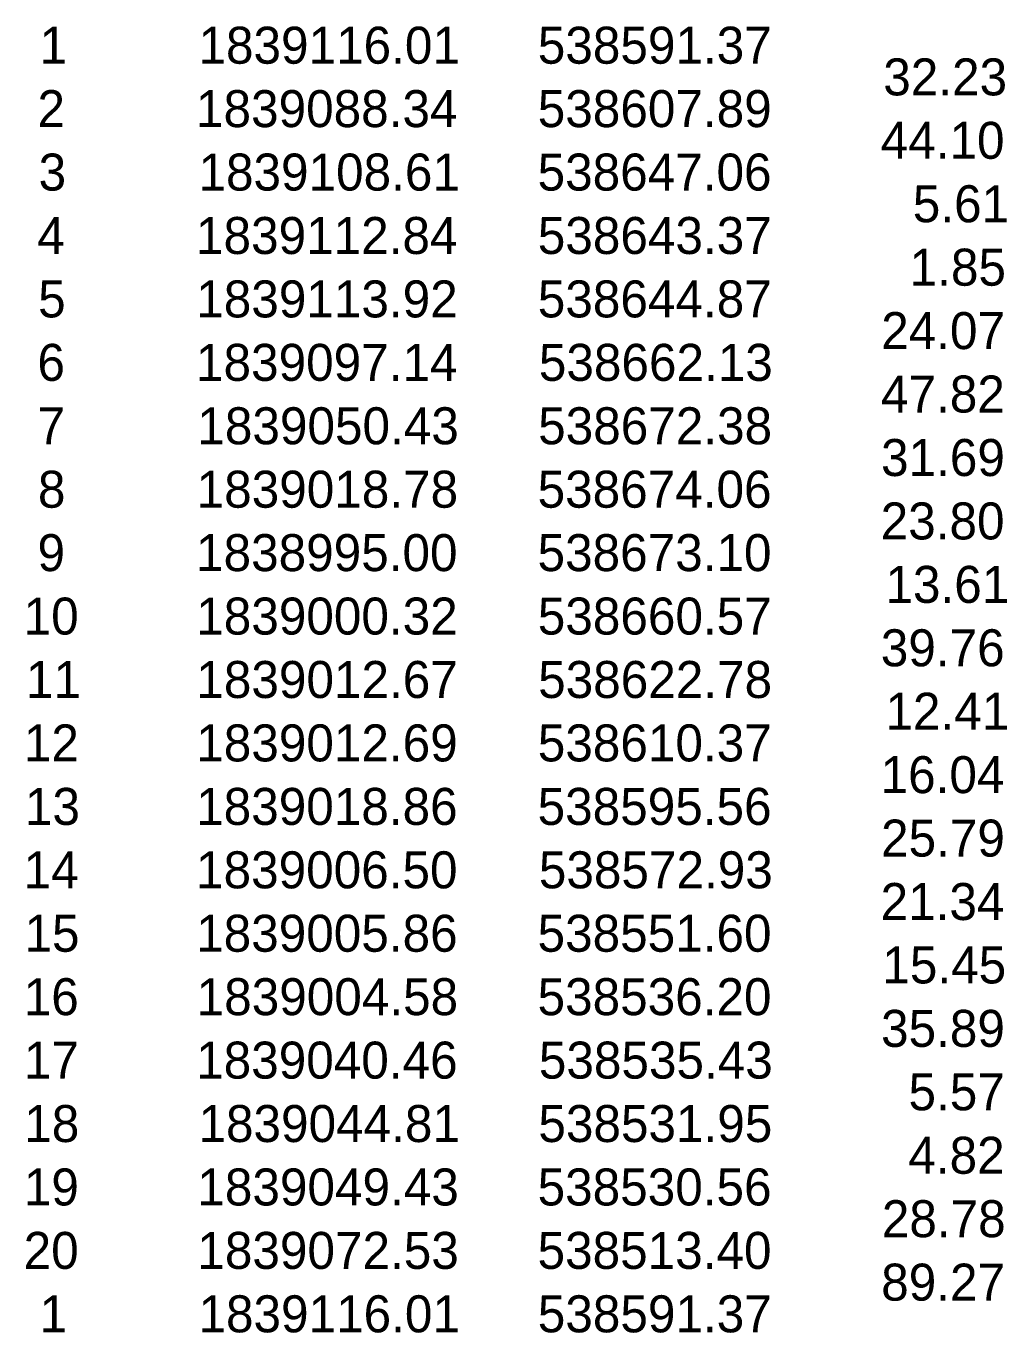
# Model space of a CAD drawing. Extents: x 536610 to 540664, y 1837377 to 1839392.
# Drawn here: x 536610.3 to 536823.1, y 1837377.2 to 1837660.9 of the extents above; entities that cross this region are included whole.
import ezdxf

# ---------------------------------------------------------------- set-up
doc = ezdxf.new("R2010")
doc.units = 0
doc.layers.add('Level 53', color=7, linetype='Continuous')

msp = doc.modelspace()

# ---------------------------------------------------------------- texts
at = {"layer": 'Level 53'}
for s, height, p in [('1', 8.03, (536613.2, 1837652.72)), ('1839116.01', 8.033, (536647.65, 1837652.72)), ('538591.37', 8.033, (536721.3, 1837652.72)), ('32.23', 8.033, (536796.28, 1837645.84)), ('2', 8.03, (536612.71, 1837638.95)), ('1839088.34', 8.033, (536647.12, 1837638.95)), ('538607.89', 8.033, (536721.29, 1837638.95)), ('44.10', 8.033, (536795.72, 1837632.07)), ('3', 8.03, (536612.96, 1837625.18)), ('1839108.61', 8.033, (536647.65, 1837625.18)), ('538647.06', 8.033, (536721.26, 1837625.18)), ('5.61', 8.033, (536802.69, 1837618.3)), ('4', 8.03, (536612.67, 1837611.41)), ('1839112.84', 8.033, (536647.12, 1837611.41)), ('538643.37', 8.033, (536721.3, 1837611.41)), ('1.85', 8.033, (536802.01, 1837604.53)), ('5', 8.03, (536612.86, 1837597.64)), ('1839113.92', 8.033, (536647.17, 1837597.64)), ('538644.87', 8.033, (536721.3, 1837597.64)), ('24.07', 8.033, (536795.83, 1837590.76)), ('6', 8.03, (536612.7, 1837583.87)), ('1839097.14', 8.033, (536647.12, 1837583.87)), ('538662.13', 8.033, (536721.53, 1837583.87)), ('47.82', 8.033, (536795.79, 1837576.99)), ('7', 8.03, (536612.73, 1837570.1)), ('1839050.43', 8.033, (536647.41, 1837570.1)), ('538672.38', 8.033, (536721.38, 1837570.1)), ('31.69', 8.033, (536795.8, 1837563.21)), ('8', 8.03, (536612.81, 1837556.33)), ('1839018.78', 8.033, (536647.26, 1837556.33)), ('538674.06', 8.033, (536721.26, 1837556.33)), ('23.80', 8.033, (536795.72, 1837549.44)), ('9', 8.03, (536612.72, 1837542.56)), ('1838995.00', 8.033, (536647.13, 1837542.56)), ('538673.10', 8.033, (536721.25, 1837542.56)), ('13.61', 8.033, (536796.75, 1837535.67)), ('10', 8.033, (536609.71, 1837528.79)), ('1839000.32', 8.033, (536647.17, 1837528.79)), ('538660.57', 8.033, (536721.3, 1837528.79)), ('39.76', 8.033, (536795.75, 1837521.9)), ('11', 8.033, (536610.23, 1837515.02)), ('1839012.67', 8.033, (536647.19, 1837515.02)), ('538622.78', 8.033, (536721.38, 1837515.02)), ('12.41', 8.033, (536796.75, 1837508.13)), ('12', 8.033, (536609.75, 1837501.25)), ('1839012.69', 8.033, (536647.17, 1837501.25)), ('538610.37', 8.033, (536721.3, 1837501.25)), ('16.04', 8.033, (536795.7, 1837494.36)), ('13', 8.033, (536609.99, 1837487.47)), ('1839018.86', 8.033, (536647.15, 1837487.47)), ('538595.56', 8.033, (536721.26, 1837487.47)), ('25.79', 8.033, (536795.8, 1837480.59)), ('14', 8.033, (536609.71, 1837473.7)), ('1839006.50', 8.033, (536647.13, 1837473.7)), ('538572.93', 8.033, (536721.53, 1837473.7)), ('21.34', 8.033, (536795.7, 1837466.82)), ('15', 8.033, (536609.89, 1837459.93)), ('1839005.86', 8.033, (536647.15, 1837459.93)), ('538551.60', 8.033, (536721.25, 1837459.93)), ('15.45', 8.033, (536796.08, 1837453.05)), ('16', 8.033, (536609.73, 1837446.16)), ('1839004.58', 8.033, (536647.26, 1837446.16)), ('538536.20', 8.033, (536721.25, 1837446.16)), ('35.89', 8.033, (536795.8, 1837439.28)), ('1839040.46', 8.033, (536647.15, 1837432.39)), ('538535.43', 8.033, (536721.53, 1837432.39)), ('17', 8.033, (536609.77, 1837432.39)), ('5.57', 8.033, (536801.76, 1837425.51)), ('18', 8.033, (536609.84, 1837418.62)), ('1839044.81', 8.033, (536647.65, 1837418.62)), ('538531.95', 8.033, (536721.43, 1837418.62)), ('4.82', 8.033, (536801.72, 1837411.73)), ('19', 8.033, (536609.75, 1837404.85)), ('1839049.43', 8.033, (536647.41, 1837404.85)), ('538530.56', 8.033, (536721.26, 1837404.85)), ('28.78', 8.033, (536795.97, 1837397.96)), ('20', 8.033, (536609.71, 1837391.08)), ('1839072.53', 8.033, (536647.41, 1837391.08)), ('538513.40', 8.033, (536721.25, 1837391.08)), ('89.27', 8.033, (536795.83, 1837384.19)), ('1', 8.03, (536613.2, 1837377.31)), ('1839116.01', 8.033, (536647.65, 1837377.31)), ('538591.37', 8.033, (536721.3, 1837377.31))]:
    msp.add_text(s, height=height, dxfattribs=at).set_placement(p)

doc.saveas('drawing.dxf')
